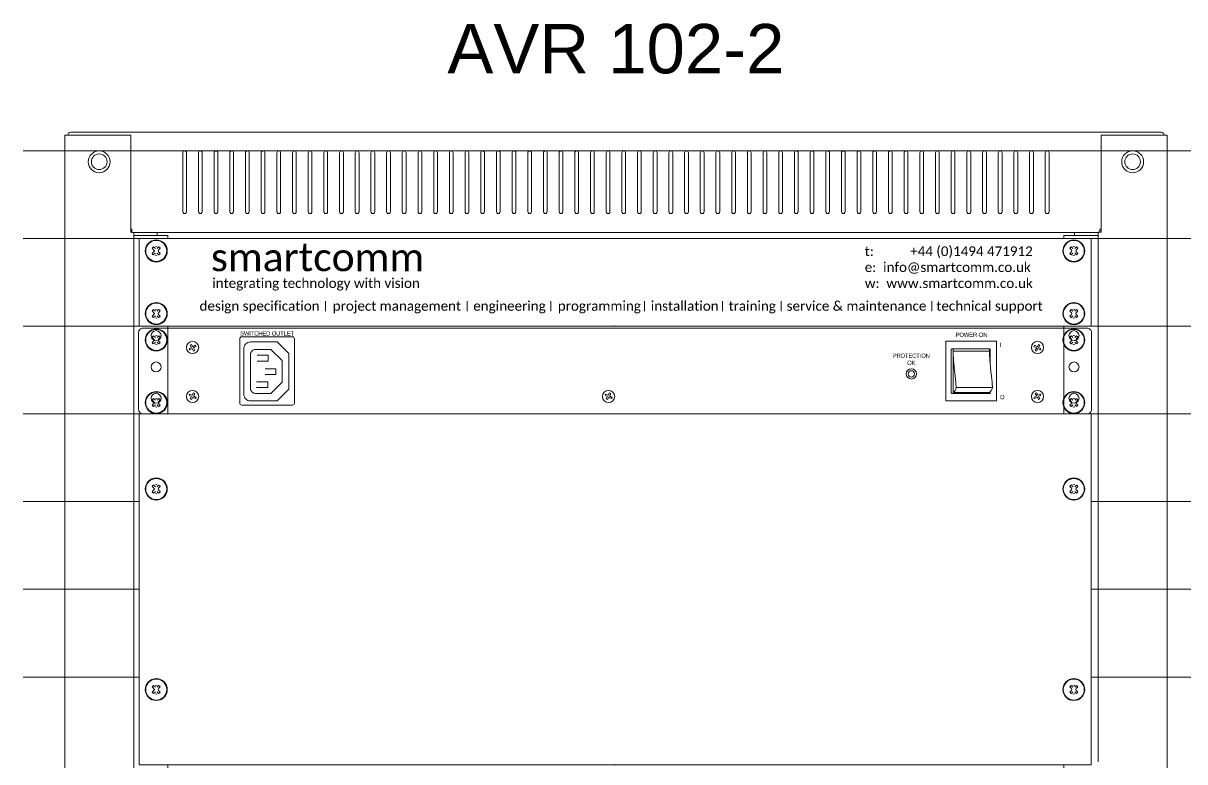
# Model space of a CAD drawing. Header units: millimetres. Extents: x -71336 to -33468, y -26189 to 22712.
# Drawn here: x -34598 to -34009, y -15702 to -15327 of the extents above; entities that cross this region are included whole.
import ezdxf
from ezdxf.enums import TextEntityAlignment as Align

# ---------------------------------------------------------------- set-up
doc = ezdxf.new("R2010")
doc.units = ezdxf.units.MM
doc.set_wipeout_variables(frame=1)
doc.layers.add('SC - Equipment', color=7, linetype='Continuous', lineweight=13)
doc.layers.add('SC - Rack Layout - U-guides and centreline', color=5, linetype='Continuous', lineweight=13, plot=False)
doc.layers.add('SC - Xlines', color=252, linetype='Continuous', plot=False)
doc.styles.add('ARIAL', font='arial.ttf')
doc.styles.get("Standard").update_dxf_attribs({"font": 'arial.ttf', "height": 35})
doc.styles.add('STYLE1', font='arial.ttf', dxfattribs={"height": 50})

# ---------------------------------------------------------------- blocks, each defined once
blk = doc.blocks.new('*U252')
at = {"layer": 'SC - Rack Layout - U-guides and centreline', "ltscale": 5}
blk.add_lwpolyline([(-300, 0), (300, 0)], dxfattribs=at)
blk = doc.blocks.new('*U253')
at = {"layer": 'SC - Rack Layout - U-guides and centreline', "color": 0, "linetype": 'ByBlock', "lineweight": -2, "transparency": 16777216}
for p in [(0, 1111.25), (0, 1066.8), (0, 1022.35), (0, 977.9), (0, 933.45), (0, 889), (0, 844.55)]:
    blk.add_blockref('*U252', p, dxfattribs=at)
blk = doc.blocks.new('*U270')
at = {"ltscale": 5}
for p, q in [((-279.3873, 1169.924), (-279.3873, 1119.124)), ((279.3873, 1169.924), (279.3873, 1119.124)), ((-244.4623, 1119.124), (-227.076, 1119.124)), ((227.076, 1119.124), (244.4623, 1119.124))]:
    blk.add_line(p, q, dxfattribs=at)
at = {"layer": 'SC - Equipment'}
for p, q in [((-279.3873, 1169.924), (-245.9863, 1169.924)), ((-276.352, 1171.448), (276.352, 1171.448)), ((-274.828, 1169.924), (-276.352, 1169.924)), ((-245.9863, 1120.7115), (-245.9863, 1169.924)), ((245.9863, 1120.7115), (245.9863, 1169.924)), ((279.3873, 1169.924), (245.9863, 1169.924)), ((276.352, 1169.924), (274.828, 1169.924)), ((-219.583, 1131.1255), (-219.583, 1160.9705)), ((-217.678, 1160.9705), (-217.678, 1131.1255)), ((-211.6328, 1131.1255), (-211.6328, 1160.9705)), ((-209.7278, 1160.9705), (-209.7278, 1131.1255)), ((-203.6826, 1131.1255), (-203.6826, 1160.9705)), ((-201.7776, 1160.9705), (-201.7776, 1131.1255)), ((-195.7324, 1131.1255), (-195.7324, 1160.9705)), ((-193.8274, 1160.9705), (-193.8274, 1131.1255)), ((-187.7822, 1131.1255), (-187.7822, 1160.9705)), ((-185.8772, 1160.9705), (-185.8772, 1131.1255)), ((-179.832, 1131.1255), (-179.832, 1160.9705)), ((-177.927, 1160.9705), (-177.927, 1131.1255)), ((-171.8818, 1131.1255), (-171.8818, 1160.9705)), ((-169.9768, 1160.9705), (-169.9768, 1131.1255)), ((-163.9316, 1131.1255), (-163.9316, 1160.9705)), ((-162.0266, 1160.9705), (-162.0266, 1131.1255)), ((-155.9814, 1131.1255), (-155.9814, 1160.9705)), ((-154.0764, 1160.9705), (-154.0764, 1131.1255)), ((-148.0312, 1131.1255), (-148.0312, 1160.9705)), ((-146.1262, 1160.9705), (-146.1262, 1131.1255)), ((-140.081, 1131.1255), (-140.081, 1160.9705)), ((-138.176, 1160.9705), (-138.176, 1131.1255)), ((-132.1308, 1131.1255), (-132.1308, 1160.9705)), ((-130.2258, 1160.9705), (-130.2258, 1131.1255)), ((-124.1806, 1131.1255), (-124.1806, 1160.9705)), ((-122.2756, 1160.9705), (-122.2756, 1131.1255)), ((-116.2304, 1131.1255), (-116.2304, 1160.9705)), ((-114.3254, 1160.9705), (-114.3254, 1131.1255)), ((-108.2802, 1131.1255), (-108.2802, 1160.9705)), ((-106.3752, 1160.9705), (-106.3752, 1131.1255)), ((-100.33, 1131.1255), (-100.33, 1160.9705)), ((-98.425, 1160.9705), (-98.425, 1131.1255)), ((-92.3798, 1131.1255), (-92.3798, 1160.9705)), ((-90.4748, 1160.9705), (-90.4748, 1131.1255)), ((-84.4296, 1131.1255), (-84.4296, 1160.9705)), ((-82.5246, 1160.9705), (-82.5246, 1131.1255)), ((-76.4794, 1131.1255), (-76.4794, 1160.9705)), ((-74.5744, 1160.9705), (-74.5744, 1131.1255)), ((-68.5292, 1131.1255), (-68.5292, 1160.9705)), ((-66.6242, 1160.9705), (-66.6242, 1131.1255)), ((-60.579, 1131.1255), (-60.579, 1160.9705)), ((-58.674, 1160.9705), (-58.674, 1131.1255)), ((-52.6288, 1131.1255), (-52.6288, 1160.9705)), ((-50.7238, 1160.9705), (-50.7238, 1131.1255)), ((-44.6786, 1131.1255), (-44.6786, 1160.9705)), ((-42.7736, 1160.9705), (-42.7736, 1131.1255)), ((-36.7284, 1131.1255), (-36.7284, 1160.9705)), ((-34.8234, 1160.9705), (-34.8234, 1131.1255)), ((-28.7782, 1131.1255), (-28.7782, 1160.9705)), ((-26.8732, 1160.9705), (-26.8732, 1131.1255)), ((-20.828, 1131.1255), (-20.828, 1160.9705)), ((-18.923, 1160.9705), (-18.923, 1131.1255)), ((-12.8778, 1131.1255), (-12.8778, 1160.9705)), ((-10.9728, 1160.9705), (-10.9728, 1131.1255)), ((-4.9276, 1131.1255), (-4.9276, 1160.9705)), ((-3.0226, 1160.9705), (-3.0226, 1131.1255)), ((3.0226, 1131.1255), (3.0226, 1160.9705)), ((4.9276, 1160.9705), (4.9276, 1131.1255)), ((10.9728, 1131.1255), (10.9728, 1160.9705)), ((12.8778, 1160.9705), (12.8778, 1131.1255)), ((18.923, 1131.1255), (18.923, 1160.9705)), ((20.828, 1160.9705), (20.828, 1131.1255)), ((26.8732, 1131.1255), (26.8732, 1160.9705)), ((28.7782, 1160.9705), (28.7782, 1131.1255)), ((34.8234, 1131.1255), (34.8234, 1160.9705)), ((36.7284, 1160.9705), (36.7284, 1131.1255)), ((42.7736, 1131.1255), (42.7736, 1160.9705)), ((44.6786, 1160.9705), (44.6786, 1131.1255)), ((50.7238, 1131.1255), (50.7238, 1160.9705)), ((52.6288, 1160.9705), (52.6288, 1131.1255)), ((58.674, 1131.1255), (58.674, 1160.9705)), ((60.579, 1160.9705), (60.579, 1131.1255)), ((66.6242, 1131.1255), (66.6242, 1160.9705)), ((68.5292, 1160.9705), (68.5292, 1131.1255)), ((74.5744, 1131.1255), (74.5744, 1160.9705)), ((76.4794, 1160.9705), (76.4794, 1131.1255)), ((82.5246, 1131.1255), (82.5246, 1160.9705)), ((84.4296, 1160.9705), (84.4296, 1131.1255)), ((90.4748, 1131.1255), (90.4748, 1160.9705)), ((92.3798, 1160.9705), (92.3798, 1131.1255)), ((98.425, 1131.1255), (98.425, 1160.9705)), ((100.33, 1160.9705), (100.33, 1131.1255)), ((106.3752, 1131.1255), (106.3752, 1160.9705)), ((108.2802, 1160.9705), (108.2802, 1131.1255)), ((114.3254, 1131.1255), (114.3254, 1160.9705)), ((116.2304, 1160.9705), (116.2304, 1131.1255)), ((122.2756, 1131.1255), (122.2756, 1160.9705)), ((124.1806, 1160.9705), (124.1806, 1131.1255)), ((130.2258, 1131.1255), (130.2258, 1160.9705)), ((132.1308, 1160.9705), (132.1308, 1131.1255)), ((138.176, 1131.1255), (138.176, 1160.9705)), ((140.081, 1160.9705), (140.081, 1131.1255)), ((146.1262, 1131.1255), (146.1262, 1160.9705)), ((148.0312, 1160.9705), (148.0312, 1131.1255)), ((154.0764, 1131.1255), (154.0764, 1160.9705)), ((155.9814, 1160.9705), (155.9814, 1131.1255)), ((162.0266, 1131.1255), (162.0266, 1160.9705)), ((163.9316, 1160.9705), (163.9316, 1131.1255)), ((169.9768, 1131.1255), (169.9768, 1160.9705)), ((171.8818, 1160.9705), (171.8818, 1131.1255)), ((177.927, 1131.1255), (177.927, 1160.9705)), ((179.832, 1160.9705), (179.832, 1131.1255)), ((185.8772, 1131.1255), (185.8772, 1160.9705)), ((187.7822, 1160.9705), (187.7822, 1131.1255)), ((193.8274, 1131.1255), (193.8274, 1160.9705)), ((195.7324, 1160.9705), (195.7324, 1131.1255)), ((201.7776, 1131.1255), (201.7776, 1160.9705)), ((203.6826, 1160.9705), (203.6826, 1131.1255)), ((209.7278, 1131.1255), (209.7278, 1160.9705)), ((211.6328, 1160.9705), (211.6328, 1131.1255)), ((217.678, 1131.1255), (217.678, 1160.9705)), ((219.583, 1160.9705), (219.583, 1131.1255)), ((-279.3873, 1119.124), (-279.3873, 1074.674)), ((-245.364, 1122.2482), (-245.9863, 1122.2482)), ((-245.364, 1120.7115), (-245.9863, 1120.7115)), ((-245.364, 1120.648), (-245.364, 1122.2482)), ((-245.364, 1120.648), (244.4623, 1120.648)), ((-244.4623, 1119.124), (-244.4623, 1120.648)), ((-244.4623, 1074.674), (-244.4623, 1119.124)), ((-232.537, 1120.648), (-232.537, 1119.124)), ((-227.076, 1119.124), (-227.076, 1074.674)), ((-13.15085, 1120.648), (-17.43621, 1120.648)), ((227.076, 1074.674), (227.076, 1119.124)), ((232.537, 1120.648), (232.537, 1119.124)), ((244.4623, 1120.7115), (245.9863, 1120.7115)), ((244.4623, 1119.124), (244.4623, 1120.7115)), ((244.4623, 1074.674), (244.4623, 1119.124)), ((245.364, 1120.7115), (245.364, 1122.2482)), ((245.364, 1122.2482), (245.9863, 1122.2482)), ((279.3873, 1119.124), (279.3873, 1074.674)), ((-279.3873, 1074.674), (-279.3873, 1030.224)), ((-244.4623, 1030.224), (-244.4623, 1074.674)), ((-227.076, 1074.674), (-227.076, 1030.224)), ((227.076, 1030.224), (227.076, 1074.674)), ((244.4623, 1030.224), (244.4623, 1074.674)), ((279.3873, 1074.674), (279.3873, 1030.224)), ((-279.3873, 1030.224), (-279.3873, 985.774)), ((-244.4623, 985.774), (-244.4623, 1030.224)), ((-227.076, 1030.224), (-227.076, 985.774)), ((227.076, 985.774), (227.076, 1030.224)), ((244.4623, 985.774), (244.4623, 1030.224)), ((279.3873, 1030.224), (279.3873, 985.774)), ((-279.3873, 985.774), (-279.3873, 941.324)), ((-244.4623, 941.324), (-244.4623, 985.774)), ((-227.076, 985.774), (-227.076, 941.324)), ((227.076, 941.324), (227.076, 985.774)), ((244.4623, 941.324), (244.4623, 985.774)), ((279.3873, 985.774), (279.3873, 941.324)), ((-279.3873, 941.324), (-279.3873, 896.874)), ((-244.4623, 896.874), (-244.4623, 941.324)), ((-227.076, 941.324), (-227.076, 896.874)), ((227.076, 896.874), (227.076, 941.324)), ((244.4623, 896.874), (244.4623, 941.324)), ((279.3873, 941.324), (279.3873, 896.874)), ((-279.3873, 896.874), (-279.3873, 852.424)), ((-244.4623, 852.424), (-244.4623, 896.874)), ((-227.076, 896.874), (-227.076, 852.424)), ((227.076, 852.424), (227.076, 896.874)), ((244.4623, 852.424), (244.4623, 896.874)), ((279.3873, 896.874), (279.3873, 852.424)), ((-279.3873, 852.424), (-279.3873, 807.974)), ((-244.4623, 807.974), (-244.4623, 852.424)), ((-227.076, 852.424), (-227.076, 807.974)), ((227.076, 807.974), (227.076, 852.424)), ((279.3873, 852.424), (279.3873, 807.974))]:
    blk.add_line(p, q, dxfattribs=at)
for centre, radius in [((-261.9375, 1156.4366), 5.5499), ((-261.9375, 1156.4366), 3.9751), ((261.9375, 1156.4366), 5.5499), ((261.9375, 1156.4366), 3.9751), ((-233.11485, 1112.774), 2.54), ((232.21315, 1112.774), 2.54), ((-233.11485, 1096.899), 2.54), ((232.21315, 1096.899), 2.54), ((-233.11485, 1081.024), 2.54), ((232.21315, 1081.024), 2.54), ((-233.11485, 1068.324), 2.54), ((232.21315, 1068.324), 2.54), ((-233.11485, 1052.449), 2.54), ((232.21315, 1052.449), 2.54), ((-233.11485, 1036.574), 2.54), ((232.21315, 1036.574), 2.54), ((-233.11485, 1023.874), 2.54), ((232.21315, 1023.874), 2.54), ((-233.11485, 1007.999), 2.54), ((232.21315, 1007.999), 2.54), ((-233.11485, 992.124), 2.54), ((232.21315, 992.124), 2.54), ((-233.11485, 979.424), 2.54), ((232.21315, 979.424), 2.54), ((-233.11485, 963.549), 2.54), ((232.21315, 963.549), 2.54), ((-233.11485, 947.674), 2.54), ((232.21315, 947.674), 2.54), ((-233.11485, 934.974), 2.54), ((232.21315, 934.974), 2.54), ((-233.11485, 919.099), 2.54), ((232.21315, 919.099), 2.54), ((-233.11485, 903.224), 2.54), ((232.21315, 903.224), 2.54), ((-233.11485, 890.524), 2.54), ((232.21315, 890.524), 2.54), ((-233.11485, 874.649), 2.54), ((232.21315, 874.649), 2.54), ((-233.11485, 858.774), 2.54), ((232.21315, 858.774), 2.54)]:
    blk.add_circle(centre, radius, dxfattribs=at)
for centre, radius, start, end in [((-276.352, 1169.924), 1.524, 90, 180), ((276.352, 1169.924), 1.524, 0, 90), ((-218.6305, 1160.9705), 0.9525, 0.000017, 180.000009), ((-210.6803, 1160.9705), 0.9525, 0.000017, 180.000009), ((-202.7301, 1160.9705), 0.9525, 0.000017, 180.000009), ((-194.7799, 1160.9705), 0.9525, 0.000017, 180.000009), ((-186.8297, 1160.9705), 0.9525, 0.000017, 180.000009), ((-178.8795, 1160.9705), 0.9525, 0.000017, 180.000009), ((-170.9293, 1160.9705), 0.9525, 0.000017, 180.000009), ((-162.9791, 1160.9705), 0.9525, 0.000017, 180.000009), ((-155.0289, 1160.9705), 0.9525, 0.000017, 180.000009), ((-147.0787, 1160.9705), 0.9525, 0.000017, 180.000009), ((-139.1285, 1160.9705), 0.9525, 0.000017, 180.000009), ((-131.1783, 1160.9705), 0.9525, 0.000017, 180.000009), ((-123.2281, 1160.9705), 0.9525, 0.000017, 180.000009), ((-115.2779, 1160.9705), 0.9525, 0.000017, 180.000009), ((-107.3277, 1160.9705), 0.9525, 0.000017, 180.000009), ((-99.3775, 1160.9705), 0.9525, 0.000017, 180.000009), ((-91.4273, 1160.9705), 0.9525, 0.000017, 180.000009), ((-83.4771, 1160.9705), 0.9525, 0.000017, 180.000009), ((-75.5269, 1160.9705), 0.9525, 0.000017, 180.000009), ((-67.5767, 1160.9705), 0.9525, 0.000017, 180.000009), ((-59.6265, 1160.9705), 0.9525, 0.000017, 180.000009), ((-51.6763, 1160.9705), 0.9525, 0.000017, 180.000009), ((-43.7261, 1160.9705), 0.9525, 0.000017, 180.000009), ((-35.7759, 1160.9705), 0.9525, 0.000017, 180.000009), ((-27.8257, 1160.9705), 0.9525, 0.000017, 180.000009), ((-19.8755, 1160.9705), 0.9525, 0.000017, 180.000009), ((-11.9253, 1160.9705), 0.9525, 0.000017, 180.000009), ((-3.9751, 1160.9705), 0.9525, 0.000017, 180.000009), ((3.9751, 1160.9705), 0.9525, 0.000017, 180.000009), ((11.9253, 1160.9705), 0.9525, 0.000017, 180.000009), ((19.8755, 1160.9705), 0.9525, 0.000017, 180.000009), ((27.8257, 1160.9705), 0.9525, 0.000017, 180.000009), ((35.7759, 1160.9705), 0.9525, 0.000017, 180.000009), ((43.7261, 1160.9705), 0.9525, 0.000017, 180.000009), ((51.6763, 1160.9705), 0.9525, 0.000017, 180.000009), ((59.6265, 1160.9705), 0.9525, 0.000017, 180.000009), ((67.5767, 1160.9705), 0.9525, 0.000017, 180.000009), ((75.5269, 1160.9705), 0.9525, 0.000017, 180.000009), ((83.4771, 1160.9705), 0.9525, 0.000017, 180.000009), ((91.4273, 1160.9705), 0.9525, 0.000017, 180.000009), ((99.3775, 1160.9705), 0.9525, 0.000017, 180.000009), ((107.3277, 1160.9705), 0.9525, 0.000017, 180.000009), ((115.2779, 1160.9705), 0.9525, 0.000017, 180.000009), ((123.2281, 1160.9705), 0.9525, 0.000017, 180.000009), ((131.1783, 1160.9705), 0.9525, 0.000017, 180.000009), ((139.1285, 1160.9705), 0.9525, 0.000017, 180.000009), ((147.0787, 1160.9705), 0.9525, 0.000017, 180.000009), ((155.0289, 1160.9705), 0.9525, 0.000017, 180.000009), ((162.9791, 1160.9705), 0.9525, 0.000017, 180.000009), ((170.9293, 1160.9705), 0.9525, 0.000017, 180.000009), ((178.8795, 1160.9705), 0.9525, 0.000017, 180.000009), ((186.8297, 1160.9705), 0.9525, 0.000017, 180.000009), ((194.7799, 1160.9705), 0.9525, 0.000017, 180.000009), ((202.7301, 1160.9705), 0.9525, 0.000017, 180.000009), ((210.6803, 1160.9705), 0.9525, 0.000017, 180.000009), ((218.6305, 1160.9705), 0.9525, 0.000017, 180.000009), ((-218.6305, 1131.1255), 0.9525, 180.000009, 0.000017), ((-210.6803, 1131.1255), 0.9525, 180.000009, 0.000017), ((-202.7301, 1131.1255), 0.9525, 180.000009, 0.000017), ((-194.7799, 1131.1255), 0.9525, 180.000009, 0.000017), ((-186.8297, 1131.1255), 0.9525, 180.000009, 0.000017), ((-178.8795, 1131.1255), 0.9525, 180.000009, 0.000017), ((-170.9293, 1131.1255), 0.9525, 180.000009, 0.000017), ((-162.9791, 1131.1255), 0.9525, 180.000009, 0.000017), ((-155.0289, 1131.1255), 0.9525, 180.000009, 0.000017), ((-147.0787, 1131.1255), 0.9525, 180.000009, 0.000017), ((-139.1285, 1131.1255), 0.9525, 180.000009, 0.000017), ((-131.1783, 1131.1255), 0.9525, 180.000009, 0.000017), ((-123.2281, 1131.1255), 0.9525, 180.000009, 0.000017), ((-115.2779, 1131.1255), 0.9525, 180.000009, 0.000017), ((-107.3277, 1131.1255), 0.9525, 180.000009, 0.000017), ((-99.3775, 1131.1255), 0.9525, 180.000009, 0.000017), ((-91.4273, 1131.1255), 0.9525, 180.000009, 0.000017), ((-83.4771, 1131.1255), 0.9525, 180.000009, 0.000017), ((-75.5269, 1131.1255), 0.9525, 180.000009, 0.000017), ((-67.5767, 1131.1255), 0.9525, 180.000009, 0.000017), ((-59.6265, 1131.1255), 0.9525, 180.000009, 0.000017), ((-51.6763, 1131.1255), 0.9525, 180.000009, 0.000017), ((-43.7261, 1131.1255), 0.9525, 180.000009, 0.000017), ((-35.7759, 1131.1255), 0.9525, 180.000009, 0.000017), ((-27.8257, 1131.1255), 0.9525, 180.000009, 0.000017), ((-19.8755, 1131.1255), 0.9525, 180.000009, 0.000017), ((-11.9253, 1131.1255), 0.9525, 180.000009, 0.000017), ((-3.9751, 1131.1255), 0.9525, 180.000009, 0.000017), ((3.9751, 1131.1255), 0.9525, 180.000009, 0.000017), ((11.9253, 1131.1255), 0.9525, 180.000009, 0.000017), ((19.8755, 1131.1255), 0.9525, 180.000009, 0.000017), ((27.8257, 1131.1255), 0.9525, 180.000009, 0.000017), ((35.7759, 1131.1255), 0.9525, 180.000009, 0.000017), ((43.7261, 1131.1255), 0.9525, 180.000009, 0.000017), ((51.6763, 1131.1255), 0.9525, 180.000009, 0.000017), ((59.6265, 1131.1255), 0.9525, 180.000009, 0.000017), ((67.5767, 1131.1255), 0.9525, 180.000009, 0.000017), ((75.5269, 1131.1255), 0.9525, 180.000009, 0.000017), ((83.4771, 1131.1255), 0.9525, 180.000009, 0.000017), ((91.4273, 1131.1255), 0.9525, 180.000009, 0.000017), ((99.3775, 1131.1255), 0.9525, 180.000009, 0.000017), ((107.3277, 1131.1255), 0.9525, 180.000009, 0.000017), ((115.2779, 1131.1255), 0.9525, 180.000009, 0.000017), ((123.2281, 1131.1255), 0.9525, 180.000009, 0.000017), ((131.1783, 1131.1255), 0.9525, 180.000009, 0.000017), ((139.1285, 1131.1255), 0.9525, 180.000009, 0.000017), ((147.0787, 1131.1255), 0.9525, 180.000009, 0.000017), ((155.0289, 1131.1255), 0.9525, 180.000009, 0.000017), ((162.9791, 1131.1255), 0.9525, 180.000009, 0.000017), ((170.9293, 1131.1255), 0.9525, 180.000009, 0.000017), ((178.8795, 1131.1255), 0.9525, 180.000009, 0.000017), ((186.8297, 1131.1255), 0.9525, 180.000009, 0.000017), ((194.7799, 1131.1255), 0.9525, 180.000009, 0.000017), ((202.7301, 1131.1255), 0.9525, 180.000009, 0.000017), ((210.6803, 1131.1255), 0.9525, 180.000009, 0.000017), ((218.6305, 1131.1255), 0.9525, 180.000009, 0.000017)]:
    blk.add_arc(centre, radius, start, end, dxfattribs=at)
at = {"ltscale": 5, "style": 'ARIAL', "flags": 1}
blk.add_attdef('UNITS', (470.5, 46), '', height=9.73997, dxfattribs=at)
blk = doc.blocks.new('1U SCREWS - RACK LAYOUT')
at = {"layer": 'SC - Equipment'}
for p, q in [((-233.73, 38.56), (-234.59, 39.42)), ((-233.73, 37.64), (-234.59, 36.78)), ((-232.99, 39.27), (-233.88, 40.16)), ((-232.99, 36.93), (-233.88, 36.04)), ((-231.24, 40.13), (-232.1, 39.27)), ((-231.24, 36.07), (-232.1, 36.93)), ((-230.5, 39.42), (-231.39, 38.56)), ((-230.5, 36.78), (-231.39, 37.64)), ((231.39, 38.56), (230.53, 39.42)), ((231.39, 37.64), (230.53, 36.78)), ((232.13, 39.27), (231.24, 40.16)), ((232.13, 36.93), (231.24, 36.04)), ((233.88, 40.13), (233.02, 39.27)), ((233.88, 36.07), (233.02, 36.93)), ((234.62, 39.42), (233.73, 38.56)), ((234.62, 36.78), (233.73, 37.64)), ((-233.73, 6.81), (-234.59, 7.67)), ((-233.73, 5.89), (-234.59, 5.03)), ((-232.99, 7.52), (-233.88, 8.41)), ((-231.24, 8.38), (-232.1, 7.52)), ((-230.5, 7.67), (-231.39, 6.81)), ((-230.5, 5.03), (-231.39, 5.89)), ((231.39, 6.81), (230.53, 7.67)), ((231.39, 5.89), (230.53, 5.03)), ((232.13, 7.52), (231.24, 8.41)), ((233.88, 8.38), (233.02, 7.52)), ((234.62, 7.67), (233.73, 6.81)), ((234.62, 5.03), (233.73, 5.89)), ((-232.99, 5.18), (-233.88, 4.29)), ((-231.24, 4.32), (-232.1, 5.18)), ((232.13, 5.18), (231.24, 4.29)), ((233.88, 4.32), (233.02, 5.18))]:
    blk.add_line(p, q, dxfattribs=at)
for centre, major_axis, start_param, end_param in [((-232.56, 38.1), (5.56, 0), 0, 6.283185), ((-232.56, 38.1), (5.33, 0), 0, 6.283185), ((232.56, 38.1), (5.56, 0), 0, 6.283185), ((232.56, 38.1), (5.33, 0), 0, 6.283185), ((-232.56, 38.1), (2.44, 0), 2.143456, 2.563819), ((-232.56, 38.1), (2.44, 0), 3.719366, 4.139729), ((-234.16, 38.1), (0.635, 0), 5.497788, 7.068584), ((-232.56, 39.73), (0.635, 0), 0.785399, 2.356195), ((-232.56, 36.47), (0.635, 0), 3.926991, 5.497787), ((-230.93, 38.1), (0.635, 0), 2.356195, 3.926991), ((-232.56, 38.1), (2.44, 0), 0.57266, 0.993023), ((-232.56, 38.1), (2.44, 0), 5.290163, 5.710525), ((232.56, 38.1), (2.44, 0), 2.143456, 2.563819), ((232.56, 38.1), (2.44, 0), 3.719366, 4.139729), ((230.96, 38.1), (0.635, 0), 5.497788, 7.068584), ((232.56, 39.73), (0.635, 0), 0.785399, 2.356195), ((232.56, 36.47), (0.635, 0), 3.926991, 5.497787), ((234.19, 38.1), (0.635, 0), 2.356195, 3.926991), ((232.56, 38.1), (2.44, 0), 0.57266, 0.993023), ((232.56, 38.1), (2.44, 0), 5.290163, 5.710525), ((-232.56, 6.35), (5.56, 0), 0, 6.283185), ((232.56, 6.35), (5.56, 0), 0, 6.283185), ((-232.56, 6.35), (5.33, 0), 0, 6.283185), ((-232.56, 6.35), (2.44, 0), 2.143456, 2.563819), ((-234.16, 6.35), (0.635, 0), 5.497788, 7.068584), ((-232.56, 7.98), (0.635, 0), 0.785399, 2.356195), ((-230.93, 6.35), (0.635, 0), 2.356195, 3.926991), ((-232.56, 6.35), (2.44, 0), 0.57266, 0.993023), ((232.56, 6.35), (5.33, 0), 0, 6.283185), ((232.56, 6.35), (2.44, 0), 2.143456, 2.563819), ((230.96, 6.35), (0.635, 0), 5.497788, 7.068584), ((232.56, 7.98), (0.635, 0), 0.785399, 2.356195), ((234.19, 6.35), (0.635, 0), 2.356195, 3.926991), ((232.56, 6.35), (2.44, 0), 0.57266, 0.993023), ((-232.56, 6.35), (2.44, 0), 3.719366, 4.139729), ((-232.56, 4.72), (0.635, 0), 3.926991, 5.497787), ((-232.56, 6.35), (2.44, 0), 5.290163, 5.710525), ((232.56, 6.35), (2.44, 0), 3.719366, 4.139729), ((232.56, 4.72), (0.635, 0), 3.926991, 5.497787), ((232.56, 6.35), (2.44, 0), 5.290163, 5.710525)]:
    blk.add_ellipse(centre, major_axis=major_axis, ratio=1, start_param=start_param, end_param=end_param, dxfattribs=at)
at = {"layer": 'SC - Equipment', "ltscale": 5}
blk.add_point((0, 0), dxfattribs=at)
blk = doc.blocks.new('1U BLANK PANEL SMARTCOMM - RACK LAYOUT')
blk.add_wipeout([(-241.3, 44.45), (241.3, 44.45), (241.3, 0), (-241.3, 0)])
at = {"lineweight": 0}
for p, q in [((-241.3, 44.45), (241.3, 44.45)), ((-241.3, 0), (-241.3, 44.45)), ((241.3, 44.45), (241.3, 0)), ((241.3, 0), (-241.3, 0)), ((-241.3, 0), (-241.3, 0))]:
    blk.add_line(p, q, dxfattribs=at)
at = {"layer": 'SC - Equipment', "color": 232}
for p, q in [((-146.74, 7.57), (-146.74, 12.68)), ((-74.96, 7.57), (-74.96, 12.68)), ((-32.54, 7.57), (-32.54, 12.68)), ((14.87, 7.57), (14.87, 12.68)), ((54.41, 7.57), (54.41, 12.68)), ((84.19, 7.57), (84.19, 12.68)), ((160.63, 7.57), (160.63, 12.68))]:
    blk.add_line(p, q, dxfattribs=at)
at = {"layer": 'SC - Equipment'}
blk.add_blockref('1U SCREWS - RACK LAYOUT', (0, 0), dxfattribs=at)
at = {"layer": 'SC - Equipment', "style": 'STYLE1'}
for s, insert, char_height, width, attachment_point in [('{\\fCalibri|b0|i0|c0|p34;\\C232;smart\\C253;comm}', (-150.82, 34.84), 14.1543, 124.5706, 5), ('\\pxql;{\\fCalibri|b0|i0|c0|p34;\\C253;t: ^I  +44 (0)1494 471912 }', (126.6, 40.41), 4.8928, 116.0646, 1), ('\\pxql;{\\fCalibri|b0|i0|c0|p34;\\C253;e:  info@smartcomm.co.uk }', (126.6, 32.31), 4.8928, 116.0646, 1), ('{\\fCalibri|b0|i0|c0|p34;\\C253;integrating technology with\\C256; \\C232;vision}', (-204.15, 24.23), 4.8928, 116.0646, 1), ('\\pxql;{\\fCalibri|b0|i0|c0|p34;\\C253;w:  www.smartcomm.co.uk }', (126.6, 24.2), 4.8928, 116.0646, 1), ('{\\fCalibri|b0|i0|c0|p34;\\C253;design specification}', (-210.63, 12.68), 4.8928, 116.0646, 1), ('{\\fCalibri|b0|i0|c0|p34;\\C253;project management}', (-143.1, 12.68), 4.8928, 116.0646, 1), ('{\\fCalibri|b0|i0|c0|p34;\\C253;engineering}', (-71.86, 12.68), 4.8928, 116.0646, 1), ('{\\fCalibri|b0|i0|c0|p34;\\C253;programming}', (-29.01, 12.68), 4.8928, 116.0646, 1), ('{\\fCalibri|b0|i0|c0|p34;\\C253;installation}', (18.11, 12.68), 4.8928, 116.0646, 1), ('{\\fCalibri|b0|i0|c0|p34;\\C253;training}', (57.56, 12.68), 4.8928, 116.0646, 1), ('{\\fCalibri|b0|i0|c0|p34;\\C253;service & maintenance}', (87, 12.68), 4.8928, 116.0646, 1), ('{\\fCalibri|b0|i0|c0|p34;\\C253;technical support}', (162.89, 12.68), 4.8928, 116.0646, 1)]:
    blk.add_mtext(s, dxfattribs=dict(at, insert=insert, char_height=char_height, width=width, attachment_point=attachment_point))
blk = doc.blocks.new('Furman M10XE - RACK LAYOUT')
at = {"layer": 'SC - Equipment', "flags": 128}
for points in [[(-239.33, 43.46, 0.414214), (-241.5, 41.28)], [(241.5, 41.28, 0.414214), (239.33, 43.46)], [(-189.21, 39.03, 0.414214), (-190.26, 37.98)], [(-184.77, 36.41, 0.414214), (-188.17, 33.01)], [(-162.53, 37.98, 0.414214), (-163.58, 39.03)], [(-182.25, 32.61, 0.414214), (-184.77, 30.1)], [(170.91, 32.88, 0.414214), (170.44, 32.41)], [(171.85, 31.83, 0.414214), (171.38, 31.36)], [(189.78, 31.36, 0.414214), (189.31, 31.83)], [(190.22, 32.41, 0.414214), (189.75, 32.88)], [(-184.77, 12.87, 0.414214), (-182.25, 10.35)], [(171.37, 10.88, 0.29654), (172.91, 13.32)], [(189.77, 10.88, 0.172818), (191.32, 13.32)], [(-188.17, 9.97, 0.414214), (-184.77, 6.58)], [(170.44, 10.78, 0.414214), (170.91, 10.31)], [(189.75, 10.31, 0.414214), (190.22, 10.78)], [(-241.5, 2.17, 0.414214), (-239.33, 0)], [(-190.26, 5.48, 0.414214), (-189.21, 4.42)], [(-163.58, 4.42, 0.414214), (-162.53, 5.48)], [(239.33, 0, 0.414214), (241.5, 2.17)]]:
    blk.add_lwpolyline(points, format="xyb", dxfattribs=at)
at = {"layer": 'SC - Equipment'}
for points in [[(-241.5, 2.17), (-241.5, 41.28)], [(-239.33, 43.46), (239.33, 43.46)], [(241.5, 41.28), (241.5, 2.17)], [(-190.26, 5.48), (-190.26, 37.98)], [(-189.21, 39.03), (-163.58, 39.03)], [(-162.53, 37.98), (-162.53, 5.48)], [(-188.17, 9.97), (-188.17, 33.01)], [(-181.41, 29.74), (-175.87, 29.74), (-175.87, 26.75), (-181.41, 26.75)], [(171.37, 32.88), (171.37, 32.41), (171.37, 31.83), (171.37, 31.45), (171.39, 30.97), (171.4, 30.49), (171.43, 30.01), (171.45, 29.53), (171.48, 29.06), (171.52, 28.58), (171.55, 28.1), (171.59, 27.62), (171.61, 27.31), (171.66, 26.67), (171.69, 26.19), (171.73, 25.71), (171.77, 25.23), (171.8, 24.76), (171.84, 24.32), (171.89, 23.8), (171.93, 23.33), (171.98, 22.85), (172.02, 22.37), (172.07, 21.9), (172.12, 21.42), (172.18, 20.94), (172.23, 20.47), (172.27, 20.16), (172.35, 19.52), (172.41, 19.04), (172.47, 18.57), (172.53, 18.09), (172.59, 17.62), (172.64, 17.14), (172.7, 16.54), (172.73, 16.19), (172.77, 15.71), (172.8, 15.23), (172.83, 14.76), (172.86, 14.28), (172.89, 13.8), (172.91, 13.32)], [(189.77, 32.88), (189.77, 32.41), (189.77, 31.83), (189.78, 31.45), (189.79, 30.97), (189.81, 30.49), (189.83, 30.01), (189.86, 29.53), (189.89, 29.06), (189.92, 28.58), (189.96, 28.1), (189.99, 27.62), (190.02, 27.31), (190.06, 26.67), (190.1, 26.19), (190.14, 25.71), (190.17, 25.23), (190.21, 24.76), (190.25, 24.32), (190.29, 23.8), (190.34, 23.33), (190.38, 22.85), (190.43, 22.37), (190.48, 21.9), (190.53, 21.42), (190.58, 20.94), (190.64, 20.47), (190.68, 20.16), (190.76, 19.52), (190.82, 19.04), (190.88, 18.57), (190.94, 18.09), (191, 17.62), (191.05, 17.14), (191.11, 16.54), (191.14, 16.19), (191.18, 15.71), (191.21, 15.23), (191.24, 14.76), (191.27, 14.28), (191.29, 13.8), (191.32, 13.32)], [(-177.42, 22.87), (-171.89, 22.87), (-171.89, 20), (-177.42, 20)], [(-181.8, 16.2), (-176.03, 16.2), (-176.03, 13.38), (-181.8, 13.38)], [(239.33, 0), (-239.33, 0)], [(-163.58, 4.42), (-189.21, 4.42)]]:
    blk.add_lwpolyline(points, dxfattribs=at)
at = {"layer": 'SC - Equipment', "flags": 128}
for points in [[(-184.77, 36.41), (-171.35, 36.41)], [(-171.35, 36.41), (-165.3, 30.56)], [(167.64, 6.61), (167.64, 36.84)], [(167.64, 36.84), (193.35, 36.84)], [(193.35, 36.84), (193.35, 6.61)], [(-214.71, 33.67), (-215.9, 33.02)], [(-215.9, 33.02), (-215.57, 32.42)], [(-215.57, 32.42), (-214.36, 33.07)], [(-214.73, 35.2), (-215.33, 34.87)], [(-215.33, 34.87), (-214.71, 33.67)], [(-214.08, 34.01), (-214.73, 35.2)], [(-214.36, 33.07), (-213.66, 31.78)], [(-212.69, 34.76), (-214.08, 34.01)], [(-213.75, 33.4), (-212.37, 34.15)], [(-213.05, 32.11), (-213.75, 33.4)], [(-213.66, 31.78), (-213.05, 32.11)], [(-212.37, 34.15), (-212.69, 34.76)], [(-184.77, 12.87), (-184.77, 30.1)], [(-182.25, 32.61), (-174.56, 32.61)], [(-168.7, 26.97), (-174.56, 32.61)], [(-165.3, 30.56), (-165.3, 12.43)], [(170.44, 32.41), (170.44, 10.78)], [(189.75, 32.88), (170.91, 32.88)], [(171.37, 10.88), (171.37, 32.88)], [(171.85, 31.83), (189.31, 31.83)], [(190.22, 24.64), (190.22, 32.41)], [(212.37, 34.15), (212.69, 34.76)], [(213.75, 33.4), (212.37, 34.15)], [(212.69, 34.76), (214.08, 34.01)], [(213.05, 32.11), (213.75, 33.4)], [(213.66, 31.78), (213.05, 32.11)], [(214.36, 33.07), (213.66, 31.78)], [(214.08, 34.01), (214.73, 35.2)], [(215.57, 32.42), (214.36, 33.07)], [(215.33, 34.87), (214.71, 33.67)], [(214.71, 33.67), (215.9, 33.02)], [(214.73, 35.2), (215.33, 34.87)], [(215.9, 33.02), (215.57, 32.42)], [(-168.7, 16.02), (-168.7, 26.97)], [(-174.56, 10.35), (-168.7, 16.02)], [(-165.3, 12.43), (-171.35, 6.58)], [(191.32, 13.32), (172.91, 13.32)], [(-215.9, 9.44), (-215.57, 10.05)], [(-214.71, 8.79), (-215.9, 9.44)], [(-215.57, 10.05), (-214.36, 9.39)], [(-215.33, 7.6), (-214.71, 8.79)], [(-214.73, 7.27), (-215.33, 7.6)], [(-214.08, 8.46), (-214.73, 7.27)], [(-214.36, 9.39), (-213.66, 10.69)], [(-212.69, 7.7), (-214.08, 8.46)], [(-213.05, 10.36), (-213.75, 9.06)], [(-213.75, 9.06), (-212.37, 8.31)], [(-213.66, 10.69), (-213.05, 10.36)], [(-212.37, 8.31), (-212.69, 7.7)], [(-171.35, 6.58), (-184.77, 6.58)], [(-174.56, 10.35), (-182.25, 10.35)], [(-5.01, 9.44), (-4.68, 10.05)], [(-3.82, 8.79), (-5.01, 9.44)], [(-4.68, 10.05), (-3.47, 9.39)], [(-4.44, 7.6), (-3.82, 8.79)], [(-3.83, 7.27), (-4.44, 7.6)], [(-3.19, 8.46), (-3.83, 7.27)], [(-3.47, 9.39), (-2.77, 10.69)], [(-1.8, 7.7), (-3.19, 8.46)], [(-2.16, 10.36), (-2.86, 9.06)], [(-2.86, 9.06), (-1.47, 8.31)], [(-2.77, 10.69), (-2.16, 10.36)], [(-1.47, 8.31), (-1.8, 7.7)], [(193.35, 6.61), (167.64, 6.61)], [(170.91, 10.31), (189.75, 10.31)], [(171.37, 10.88), (189.77, 10.88)], [(190.22, 10.78), (190.22, 11.29)], [(213.75, 9.06), (212.37, 8.31)], [(212.37, 8.31), (212.69, 7.7)], [(212.69, 7.7), (214.08, 8.46)], [(213.66, 10.69), (213.05, 10.36)], [(213.05, 10.36), (213.75, 9.06)], [(214.36, 9.39), (213.66, 10.69)], [(214.08, 8.46), (214.73, 7.27)], [(215.57, 10.05), (214.36, 9.39)], [(214.71, 8.79), (215.9, 9.44)], [(215.33, 7.6), (214.71, 8.79)], [(214.73, 7.27), (215.33, 7.6)], [(215.9, 9.44), (215.57, 10.05)]]:
    blk.add_lwpolyline(points, dxfattribs=at)
at = {"layer": 'SC - Equipment'}
for centre, radius in [((-214.15, 33.67), 3.1), ((214.15, 33.67), 3.1), ((150.21, 20.25), 2.59), ((150.21, 20.25), 1.62), ((-214.15, 8.79), 3.1), ((-3.26, 8.79), 3.1), ((214.15, 8.79), 3.1)]:
    blk.add_circle(centre, radius, dxfattribs=at)
blk.add_blockref('1U SCREWS - RACK LAYOUT', (0, -0.64), dxfattribs=at)
at = {"ltscale": 5, "style": 'ARIAL', "flags": 1}
for tag, p in [('WEIGHT', (272.65, 33.74)), ('WATTS', (272.65, 18.09)), ('BTU', (272.65, 2.44))]:
    blk.add_attdef(tag, p, '', height=9.74, dxfattribs=at)
at = {"layer": 'SC - Equipment', "char_height": 2.1816}
for s, insert, width, attachment_point in [('{\\fVrinda|b0|i0|c0|p2;\\T0.95;SWITCHED OUTLET}', (-190.08, 39.65), 32.1113, 7), ('\\pxqc;{\\fVrinda|b0|i0|c0|p2;\\T0.95;POWER-ON}', (174.5, 41.17), 12.3489, 1), ('{\\fVrinda|b0|i0|c0|p2;\\T0.95;I}', (195.1, 36.09), 32.1113, 1), ('{\\fVrinda|b0|i0|c0|p2;\\T0.95;PROTECTION}', (150.15, 30.56), 12.5122, 2), ('{\\fVrinda|b0|i0|c0|p2;\\T0.95;OK}', (150.15, 26.97), 12.5122, 2), ('{\\fVrinda|b0|i0|c0|p2;\\T0.95;O}', (195.1, 7.37), 32.1113, 7)]:
    blk.add_mtext(s, dxfattribs=dict(at, insert=insert, width=width, attachment_point=attachment_point))
blk = doc.blocks.new('4U BLANK - RACK LAYOUT')
blk.add_wipeout([(-241.3, 177.8), (241.3, 177.8), (241.3, 0), (-241.3, 0)])
at = {"lineweight": 0}
for p, q in [((-232.99, 140.87), (-233.88, 141.76)), ((-231.24, 141.73), (-232.1, 140.87)), ((232.13, 140.87), (231.24, 141.76)), ((233.88, 141.73), (233.02, 140.87)), ((-233.73, 140.16), (-234.59, 141.02)), ((-233.73, 139.24), (-234.59, 138.38)), ((-232.99, 138.53), (-233.88, 137.64)), ((-231.24, 137.67), (-232.1, 138.53)), ((-230.5, 141.02), (-231.39, 140.16)), ((-230.5, 138.38), (-231.39, 139.24)), ((231.39, 140.16), (230.53, 141.02)), ((231.39, 139.24), (230.53, 138.38)), ((232.13, 138.53), (231.24, 137.64)), ((233.88, 137.67), (233.02, 138.53)), ((234.62, 141.02), (233.73, 140.16)), ((234.62, 138.38), (233.73, 139.24)), ((-233.73, 38.56), (-234.59, 39.42)), ((-233.73, 37.64), (-234.59, 36.78)), ((-232.99, 39.27), (-233.88, 40.16)), ((-232.99, 36.93), (-233.88, 36.04)), ((-231.24, 40.13), (-232.1, 39.27)), ((-231.24, 36.07), (-232.1, 36.93)), ((-230.5, 39.42), (-231.39, 38.56)), ((-230.5, 36.78), (-231.39, 37.64)), ((231.39, 38.56), (230.53, 39.42)), ((231.39, 37.64), (230.53, 36.78)), ((232.13, 39.27), (231.24, 40.16)), ((232.13, 36.93), (231.24, 36.04)), ((233.88, 40.13), (233.02, 39.27)), ((233.88, 36.07), (233.02, 36.93)), ((234.62, 39.42), (233.73, 38.56)), ((234.62, 36.78), (233.73, 37.64))]:
    blk.add_line(p, q, dxfattribs=at)
blk.add_polyline3d([(-241.3, 0, 0), (-241.3, 177.85, 0), (241.3, 177.85, 0), (241.3, 0, 0), (-241.3, 0, 0), (-241.3, 0, 0)], dxfattribs=at)
for centre, major_axis, start_param, end_param in [((-232.56, 139.7), (5.56, 0), 0, 6.283185), ((-232.56, 139.7), (5.33, 0), 0, 6.283185), ((-232.56, 139.7), (2.44, 0), 2.143456, 2.563819), ((-232.56, 141.33), (0.635, 0), 0.785399, 2.356195), ((-232.56, 139.7), (2.44, 0), 0.57266, 0.993023), ((232.56, 139.7), (5.56, 0), 0, 6.283185), ((232.56, 139.7), (5.33, 0), 0, 6.283185), ((232.56, 139.7), (2.44, 0), 2.143456, 2.563819), ((232.56, 141.33), (0.635, 0), 0.785399, 2.356195), ((232.56, 139.7), (2.44, 0), 0.57266, 0.993023), ((-232.56, 139.7), (2.44, 0), 3.719366, 4.139729), ((-234.16, 139.7), (0.635, 0), 5.497788, 7.068584), ((-232.56, 138.07), (0.635, 0), 3.926991, 5.497787), ((-230.93, 139.7), (0.635, 0), 2.356195, 3.926991), ((-232.56, 139.7), (2.44, 0), 5.290163, 5.710525), ((232.56, 139.7), (2.44, 0), 3.719366, 4.139729), ((230.96, 139.7), (0.635, 0), 5.497788, 7.068584), ((232.56, 138.07), (0.635, 0), 3.926991, 5.497787), ((234.19, 139.7), (0.635, 0), 2.356195, 3.926991), ((232.56, 139.7), (2.44, 0), 5.290163, 5.710525), ((-232.56, 38.1), (5.56, 0), 0, 6.283185), ((-232.56, 38.1), (5.33, 0), 0, 6.283185), ((232.56, 38.1), (5.56, 0), 0, 6.283185), ((232.56, 38.1), (5.33, 0), 0, 6.283185), ((-232.56, 38.1), (2.44, 0), 2.143456, 2.563819), ((-232.56, 38.1), (2.44, 0), 3.719366, 4.139729), ((-234.16, 38.1), (0.635, 0), 5.497788, 7.068584), ((-232.56, 39.73), (0.635, 0), 0.785399, 2.356195), ((-232.56, 36.47), (0.635, 0), 3.926991, 5.497787), ((-230.93, 38.1), (0.635, 0), 2.356195, 3.926991), ((-232.56, 38.1), (2.44, 0), 0.57266, 0.993023), ((-232.56, 38.1), (2.44, 0), 5.290163, 5.710525), ((232.56, 38.1), (2.44, 0), 2.143456, 2.563819), ((232.56, 38.1), (2.44, 0), 3.719366, 4.139729), ((230.96, 38.1), (0.635, 0), 5.497788, 7.068584), ((232.56, 39.73), (0.635, 0), 0.785399, 2.356195), ((232.56, 36.47), (0.635, 0), 3.926991, 5.497787), ((234.19, 38.1), (0.635, 0), 2.356195, 3.926991), ((232.56, 38.1), (2.44, 0), 0.57266, 0.993023), ((232.56, 38.1), (2.44, 0), 5.290163, 5.710525)]:
    blk.add_ellipse(centre, major_axis=major_axis, ratio=1, start_param=start_param, end_param=end_param, dxfattribs=at)
at = {"ltscale": 5}
blk.add_point((0, 0), dxfattribs=at)
blk = doc.blocks.new('*U287')
at = {"ltscale": 5}
blk.add_blockref('4U BLANK - RACK LAYOUT', (0, -177.8), dxfattribs=at)

msp = doc.modelspace()

# ---------------------------------------------------------------- block references
at = {"layer": 'SC - Equipment'}
msp.add_blockref('*U270', (-34297.305, -16553.934), dxfattribs=at)
at = {"layer": 'SC - Rack Layout - U-guides and centreline'}
msp.add_blockref('*U253', (-34297.756, -16503.134), dxfattribs=at)

# ---------------------------------------------------------------- texts
at = {"layer": 'SC - Xlines', "transparency": 33554687, "style": 'ARIAL'}
msp.add_text('AVR 102-2', height=25, dxfattribs=at).set_placement((-34297.305, -15340.189), align=Align.MIDDLE_CENTER)

# ---------------------------------------------------------------- next in the draw order: block references
at = {"layer": 'SC - Equipment', "ltscale": 5}
msp.add_blockref('1U BLANK PANEL SMARTCOMM - RACK LAYOUT', (-34297.756, -15480.784), dxfattribs=at)

# ---------------------------------------------------------------- next in the draw order: block references
at = {"layer": 'SC - Equipment'}
msp.add_blockref('Furman M10XE - RACK LAYOUT', (-34297.756, -15525.234), dxfattribs=at)

# ---------------------------------------------------------------- next in the draw order: block references
msp.add_blockref('*U287', (-34297.756, -15525.234), dxfattribs=at)

doc.saveas('drawing.dxf')
